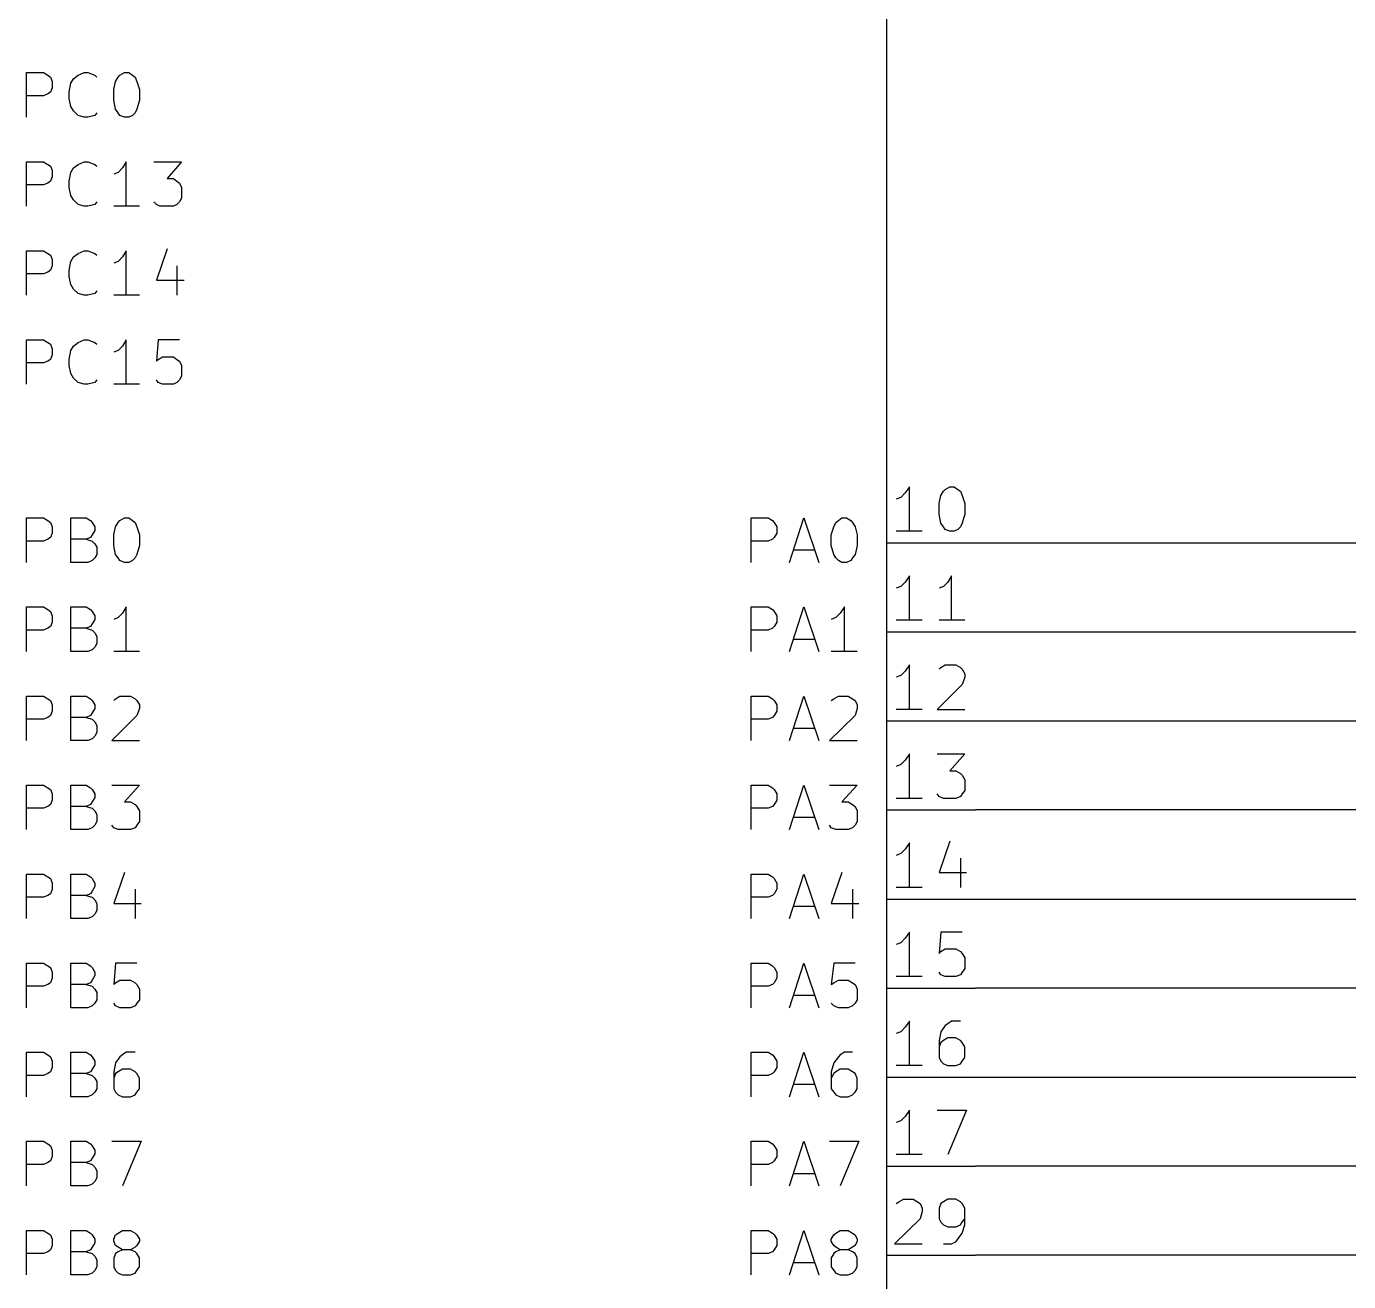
# Model space of a CAD drawing. Extents: x 0.5 to 16.1, y -11.2 to -0.6.
# Drawn here: x 9.834 to 11.319, y -4.729 to -3.32 of the extents above; entities that cross this region are included whole.
import ezdxf

# ---------------------------------------------------------------- set-up
doc = ezdxf.new("R2010")
doc.units = 0
doc.header["$MEASUREMENT"] = 0
for name, color, linetype in [('CYAN2', 4, 'CONTINUOUS'), ('GREEN2', 3, 'CONTINUOUS'), ('LYELLOW', 51, 'CONTINUOUS'), ('RED2', 1, 'CONTINUOUS')]:
    doc.layers.add(name, color=color, linetype=linetype)

msp = doc.modelspace()

# ---------------------------------------------------------------- linework, layer by layer
at = {"layer": 'CYAN2', "linetype": 'CONTINUOUS'}
for p, q in [((9.834, -3.422), (9.834, -3.372)), ((9.834, -3.372), (9.853, -3.372)), ((9.853, -3.372), (9.858, -3.375)), ((9.858, -3.375), (9.861, -3.377)), ((9.861, -3.377), (9.863, -3.382)), ((9.863, -3.382), (9.863, -3.389)), ((9.882, -3.394), (9.884, -3.384)), ((9.884, -3.384), (9.887, -3.379)), ((9.887, -3.379), (9.892, -3.375)), ((9.892, -3.375), (9.899, -3.372)), ((9.899, -3.372), (9.903, -3.372)), ((9.903, -3.372), (9.911, -3.375)), ((9.911, -3.375), (9.913, -3.377)), ((9.932, -3.391), (9.934, -3.382)), ((9.934, -3.382), (9.937, -3.377)), ((9.937, -3.377), (9.939, -3.375)), ((9.939, -3.375), (9.944, -3.372)), ((9.944, -3.372), (9.949, -3.372)), ((9.949, -3.372), (9.953, -3.375)), ((9.953, -3.375), (9.956, -3.377)), ((9.956, -3.377), (9.958, -3.382)), ((9.958, -3.382), (9.961, -3.391)), ((9.853, -3.398), (9.834, -3.398)), ((9.858, -3.396), (9.853, -3.398)), ((9.861, -3.394), (9.858, -3.396)), ((9.863, -3.389), (9.861, -3.394)), ((9.882, -3.401), (9.882, -3.394)), ((9.932, -3.403), (9.932, -3.391)), ((9.961, -3.391), (9.961, -3.403)), ((9.884, -3.41), (9.882, -3.401)), ((9.887, -3.415), (9.884, -3.41)), ((9.892, -3.42), (9.887, -3.415)), ((9.934, -3.413), (9.932, -3.403)), ((9.937, -3.417), (9.934, -3.413)), ((9.958, -3.413), (9.956, -3.417)), ((9.961, -3.403), (9.958, -3.413)), ((9.899, -3.422), (9.892, -3.42)), ((9.903, -3.422), (9.899, -3.422)), ((9.911, -3.42), (9.903, -3.422)), ((9.913, -3.417), (9.911, -3.42)), ((9.939, -3.42), (9.937, -3.417)), ((9.944, -3.422), (9.939, -3.42)), ((9.949, -3.422), (9.944, -3.422)), ((9.953, -3.42), (9.949, -3.422)), ((9.956, -3.417), (9.953, -3.42)), ((9.834, -3.522), (9.834, -3.472)), ((9.834, -3.472), (9.853, -3.472)), ((9.853, -3.472), (9.858, -3.475)), ((9.892, -3.475), (9.899, -3.472)), ((9.899, -3.472), (9.903, -3.472)), ((9.903, -3.472), (9.911, -3.475)), ((9.946, -3.472), (9.942, -3.479)), ((9.946, -3.522), (9.946, -3.472)), ((9.977, -3.472), (10.008, -3.472)), ((10.008, -3.472), (9.992, -3.491)), ((9.858, -3.475), (9.861, -3.477)), ((9.861, -3.477), (9.863, -3.482)), ((9.863, -3.489), (9.861, -3.494)), ((9.863, -3.482), (9.863, -3.489)), ((9.882, -3.494), (9.884, -3.484)), ((9.884, -3.484), (9.887, -3.479)), ((9.887, -3.479), (9.892, -3.475)), ((9.911, -3.475), (9.913, -3.477)), ((9.937, -3.484), (9.932, -3.486)), ((9.942, -3.479), (9.937, -3.484)), ((9.853, -3.498), (9.834, -3.498)), ((9.858, -3.496), (9.853, -3.498)), ((9.861, -3.494), (9.858, -3.496)), ((9.882, -3.501), (9.882, -3.494)), ((9.884, -3.51), (9.882, -3.501)), ((9.992, -3.491), (9.999, -3.491)), ((9.999, -3.491), (10.003, -3.494)), ((10.003, -3.494), (10.006, -3.496)), ((10.006, -3.496), (10.008, -3.501)), ((10.008, -3.501), (10.008, -3.513)), ((9.887, -3.515), (9.884, -3.51)), ((9.892, -3.52), (9.887, -3.515)), ((9.913, -3.517), (9.911, -3.52)), ((9.98, -3.52), (9.977, -3.517)), ((10.006, -3.517), (10.003, -3.52)), ((10.008, -3.513), (10.006, -3.517)), ((9.899, -3.522), (9.892, -3.52)), ((9.903, -3.522), (9.899, -3.522)), ((9.911, -3.52), (9.903, -3.522)), ((9.961, -3.522), (9.932, -3.522)), ((9.984, -3.522), (9.98, -3.52)), ((9.999, -3.522), (9.984, -3.522)), ((10.003, -3.52), (9.999, -3.522)), ((9.834, -3.622), (9.834, -3.572)), ((9.834, -3.572), (9.853, -3.572)), ((9.853, -3.572), (9.858, -3.575)), ((9.858, -3.575), (9.861, -3.577)), ((9.861, -3.577), (9.863, -3.582)), ((9.887, -3.579), (9.892, -3.575)), ((9.892, -3.575), (9.899, -3.572)), ((9.899, -3.572), (9.903, -3.572)), ((9.903, -3.572), (9.911, -3.575)), ((9.911, -3.575), (9.913, -3.577)), ((9.946, -3.572), (9.942, -3.579)), ((9.946, -3.622), (9.946, -3.572)), ((9.992, -3.57), (9.98, -3.605)), ((9.863, -3.589), (9.861, -3.594)), ((9.863, -3.582), (9.863, -3.589)), ((9.882, -3.594), (9.884, -3.584)), ((9.884, -3.584), (9.887, -3.579)), ((9.937, -3.584), (9.932, -3.586)), ((9.942, -3.579), (9.937, -3.584)), ((10.003, -3.589), (10.003, -3.622)), ((9.853, -3.598), (9.834, -3.598)), ((9.858, -3.596), (9.853, -3.598)), ((9.861, -3.594), (9.858, -3.596)), ((9.882, -3.601), (9.882, -3.594)), ((9.884, -3.61), (9.882, -3.601)), ((9.98, -3.605), (10.011, -3.605)), ((9.887, -3.615), (9.884, -3.61)), ((9.892, -3.62), (9.887, -3.615)), ((9.899, -3.622), (9.892, -3.62)), ((9.903, -3.622), (9.899, -3.622)), ((9.911, -3.62), (9.903, -3.622)), ((9.913, -3.617), (9.911, -3.62)), ((9.961, -3.622), (9.932, -3.622)), ((9.834, -3.722), (9.834, -3.672)), ((9.834, -3.672), (9.853, -3.672)), ((9.853, -3.672), (9.858, -3.675)), ((9.858, -3.675), (9.861, -3.677)), ((9.861, -3.677), (9.863, -3.682)), ((9.863, -3.682), (9.863, -3.689)), ((9.884, -3.684), (9.887, -3.679)), ((9.887, -3.679), (9.892, -3.675)), ((9.892, -3.675), (9.899, -3.672)), ((9.899, -3.672), (9.903, -3.672)), ((9.903, -3.672), (9.911, -3.675)), ((9.911, -3.675), (9.913, -3.677)), ((9.942, -3.679), (9.937, -3.684)), ((9.946, -3.672), (9.942, -3.679)), ((9.946, -3.722), (9.946, -3.672)), ((9.982, -3.672), (9.98, -3.696)), ((10.006, -3.672), (9.982, -3.672)), ((9.858, -3.696), (9.853, -3.698)), ((9.861, -3.694), (9.858, -3.696)), ((9.863, -3.689), (9.861, -3.694)), ((9.882, -3.694), (9.884, -3.684)), ((9.882, -3.701), (9.882, -3.694)), ((9.937, -3.684), (9.932, -3.686)), ((9.98, -3.696), (9.982, -3.694)), ((9.982, -3.694), (9.987, -3.691)), ((9.987, -3.691), (9.999, -3.691)), ((9.999, -3.691), (10.003, -3.694)), ((10.003, -3.694), (10.006, -3.696)), ((10.006, -3.696), (10.008, -3.701)), ((9.853, -3.698), (9.834, -3.698)), ((9.884, -3.71), (9.882, -3.701)), ((9.887, -3.715), (9.884, -3.71)), ((10.008, -3.701), (10.008, -3.713)), ((9.892, -3.72), (9.887, -3.715)), ((9.899, -3.722), (9.892, -3.72)), ((9.903, -3.722), (9.899, -3.722)), ((9.911, -3.72), (9.903, -3.722)), ((9.913, -3.717), (9.911, -3.72)), ((9.961, -3.722), (9.932, -3.722)), ((9.982, -3.72), (9.98, -3.717)), ((9.987, -3.722), (9.982, -3.72)), ((9.999, -3.722), (9.987, -3.722)), ((10.003, -3.72), (9.999, -3.722)), ((10.006, -3.717), (10.003, -3.72)), ((10.008, -3.713), (10.006, -3.717)), ((9.834, -3.922), (9.834, -3.872)), ((9.834, -3.872), (9.853, -3.872)), ((9.853, -3.872), (9.858, -3.875)), ((9.858, -3.875), (9.861, -3.877)), ((9.884, -3.922), (9.884, -3.872)), ((9.884, -3.872), (9.901, -3.872)), ((9.901, -3.872), (9.906, -3.875)), ((9.906, -3.875), (9.908, -3.877)), ((9.937, -3.877), (9.939, -3.875)), ((9.939, -3.875), (9.944, -3.872)), ((9.944, -3.872), (9.949, -3.872)), ((9.949, -3.872), (9.953, -3.875)), ((9.953, -3.875), (9.956, -3.877)), ((10.648, -3.922), (10.648, -3.872)), ((10.648, -3.872), (10.667, -3.872)), ((10.667, -3.872), (10.672, -3.875)), ((10.672, -3.875), (10.674, -3.877)), ((10.691, -3.922), (10.707, -3.872)), ((10.707, -3.872), (10.724, -3.922)), ((10.743, -3.877), (10.746, -3.875)), ((10.746, -3.875), (10.75, -3.872)), ((10.75, -3.872), (10.755, -3.872)), ((10.755, -3.872), (10.76, -3.875)), ((10.76, -3.875), (10.762, -3.877)), ((9.861, -3.877), (9.863, -3.882)), ((9.863, -3.889), (9.861, -3.894)), ((9.863, -3.882), (9.863, -3.889)), ((9.908, -3.877), (9.911, -3.882)), ((9.911, -3.886), (9.908, -3.891)), ((9.911, -3.882), (9.911, -3.886)), ((9.932, -3.891), (9.934, -3.882)), ((9.934, -3.882), (9.937, -3.877)), ((9.956, -3.877), (9.958, -3.882)), ((9.958, -3.882), (9.961, -3.891)), ((10.674, -3.877), (10.677, -3.882)), ((10.677, -3.889), (10.674, -3.894)), ((10.677, -3.882), (10.677, -3.889)), ((10.738, -3.891), (10.741, -3.882)), ((10.741, -3.882), (10.743, -3.877)), ((10.762, -3.877), (10.765, -3.882)), ((10.765, -3.882), (10.767, -3.891)), ((9.853, -3.898), (9.834, -3.898)), ((9.858, -3.896), (9.853, -3.898)), ((9.861, -3.894), (9.858, -3.896)), ((9.901, -3.896), (9.884, -3.896)), ((9.906, -3.894), (9.901, -3.896)), ((9.901, -3.896), (9.908, -3.898)), ((9.908, -3.891), (9.906, -3.894)), ((9.908, -3.898), (9.911, -3.901)), ((9.911, -3.901), (9.913, -3.905)), ((9.913, -3.905), (9.913, -3.913)), ((9.932, -3.903), (9.932, -3.891)), ((9.934, -3.913), (9.932, -3.903)), ((9.961, -3.903), (9.958, -3.913)), ((9.961, -3.891), (9.961, -3.903)), ((10.667, -3.898), (10.648, -3.898)), ((10.672, -3.896), (10.667, -3.898)), ((10.674, -3.894), (10.672, -3.896)), ((10.738, -3.903), (10.738, -3.891)), ((10.741, -3.913), (10.738, -3.903)), ((10.767, -3.903), (10.765, -3.913)), ((10.767, -3.891), (10.767, -3.903)), ((9.908, -3.92), (9.903, -3.922)), ((9.911, -3.917), (9.908, -3.92)), ((9.913, -3.913), (9.911, -3.917)), ((9.937, -3.917), (9.934, -3.913)), ((9.939, -3.92), (9.937, -3.917)), ((9.944, -3.922), (9.939, -3.92)), ((9.953, -3.92), (9.949, -3.922)), ((9.956, -3.917), (9.953, -3.92)), ((9.958, -3.913), (9.956, -3.917)), ((10.696, -3.908), (10.719, -3.908)), ((10.743, -3.917), (10.741, -3.913)), ((10.746, -3.92), (10.743, -3.917)), ((10.75, -3.922), (10.746, -3.92)), ((10.76, -3.92), (10.755, -3.922)), ((10.762, -3.917), (10.76, -3.92)), ((10.765, -3.913), (10.762, -3.917)), ((9.903, -3.922), (9.884, -3.922)), ((9.949, -3.922), (9.944, -3.922)), ((10.755, -3.922), (10.75, -3.922)), ((9.834, -4.022), (9.834, -3.972)), ((9.834, -3.972), (9.853, -3.972)), ((9.853, -3.972), (9.858, -3.975)), ((9.858, -3.975), (9.861, -3.977)), ((9.861, -3.977), (9.863, -3.982)), ((9.884, -4.022), (9.884, -3.972)), ((9.884, -3.972), (9.901, -3.972)), ((9.901, -3.972), (9.906, -3.975)), ((9.906, -3.975), (9.908, -3.977)), ((9.908, -3.977), (9.911, -3.982)), ((9.942, -3.979), (9.937, -3.984)), ((9.946, -3.972), (9.942, -3.979)), ((9.946, -4.022), (9.946, -3.972)), ((10.648, -4.022), (10.648, -3.972)), ((10.648, -3.972), (10.667, -3.972)), ((10.667, -3.972), (10.672, -3.975)), ((10.672, -3.975), (10.674, -3.977)), ((10.674, -3.977), (10.677, -3.982)), ((10.691, -4.022), (10.707, -3.972)), ((10.707, -3.972), (10.724, -4.022)), ((10.748, -3.979), (10.743, -3.984)), ((10.753, -3.972), (10.748, -3.979)), ((10.753, -4.022), (10.753, -3.972)), ((9.861, -3.994), (9.858, -3.996)), ((9.863, -3.989), (9.861, -3.994)), ((9.863, -3.982), (9.863, -3.989)), ((9.906, -3.994), (9.901, -3.996)), ((9.908, -3.991), (9.906, -3.994)), ((9.911, -3.986), (9.908, -3.991)), ((9.911, -3.982), (9.911, -3.986)), ((9.937, -3.984), (9.932, -3.986)), ((10.674, -3.994), (10.672, -3.996)), ((10.677, -3.989), (10.674, -3.994)), ((10.677, -3.982), (10.677, -3.989)), ((10.743, -3.984), (10.738, -3.986)), ((9.853, -3.998), (9.834, -3.998)), ((9.858, -3.996), (9.853, -3.998)), ((9.901, -3.996), (9.884, -3.996)), ((9.901, -3.996), (9.908, -3.998)), ((9.908, -3.998), (9.911, -4.001)), ((9.911, -4.001), (9.913, -4.005)), ((9.913, -4.005), (9.913, -4.013)), ((10.667, -3.998), (10.648, -3.998)), ((10.672, -3.996), (10.667, -3.998)), ((10.696, -4.008), (10.719, -4.008)), ((9.903, -4.022), (9.884, -4.022)), ((9.908, -4.02), (9.903, -4.022)), ((9.911, -4.017), (9.908, -4.02)), ((9.913, -4.013), (9.911, -4.017)), ((9.961, -4.022), (9.932, -4.022)), ((10.767, -4.022), (10.738, -4.022)), ((9.834, -4.122), (9.834, -4.072)), ((9.834, -4.072), (9.853, -4.072)), ((9.853, -4.072), (9.858, -4.075)), ((9.858, -4.075), (9.861, -4.077)), ((9.861, -4.077), (9.863, -4.082)), ((9.863, -4.082), (9.863, -4.089)), ((9.884, -4.122), (9.884, -4.072)), ((9.884, -4.072), (9.901, -4.072)), ((9.901, -4.072), (9.906, -4.075)), ((9.906, -4.075), (9.908, -4.077)), ((9.908, -4.077), (9.911, -4.082)), ((9.911, -4.082), (9.911, -4.086)), ((9.932, -4.077), (9.934, -4.075)), ((9.934, -4.075), (9.939, -4.072)), ((9.939, -4.072), (9.951, -4.072)), ((9.951, -4.072), (9.956, -4.075)), ((9.956, -4.075), (9.958, -4.077)), ((9.958, -4.077), (9.961, -4.082)), ((9.961, -4.082), (9.961, -4.086)), ((10.648, -4.122), (10.648, -4.072)), ((10.648, -4.072), (10.667, -4.072)), ((10.667, -4.072), (10.672, -4.075)), ((10.672, -4.075), (10.674, -4.077)), ((10.674, -4.077), (10.677, -4.082)), ((10.677, -4.082), (10.677, -4.089)), ((10.691, -4.122), (10.707, -4.072)), ((10.707, -4.072), (10.724, -4.122)), ((10.738, -4.077), (10.741, -4.075)), ((10.741, -4.075), (10.746, -4.072)), ((10.746, -4.072), (10.757, -4.072)), ((10.757, -4.072), (10.762, -4.075)), ((10.762, -4.075), (10.765, -4.077)), ((10.765, -4.077), (10.767, -4.082)), ((10.767, -4.082), (10.767, -4.086)), ((9.853, -4.098), (9.834, -4.098)), ((9.858, -4.096), (9.853, -4.098)), ((9.861, -4.094), (9.858, -4.096)), ((9.863, -4.089), (9.861, -4.094)), ((9.901, -4.096), (9.884, -4.096)), ((9.906, -4.094), (9.901, -4.096)), ((9.901, -4.096), (9.908, -4.098)), ((9.908, -4.091), (9.906, -4.094)), ((9.911, -4.086), (9.908, -4.091)), ((9.908, -4.098), (9.911, -4.101)), ((9.958, -4.094), (9.93, -4.122)), ((9.961, -4.086), (9.958, -4.094)), ((10.667, -4.098), (10.648, -4.098)), ((10.672, -4.096), (10.667, -4.098)), ((10.674, -4.094), (10.672, -4.096)), ((10.677, -4.089), (10.674, -4.094)), ((10.765, -4.094), (10.736, -4.122)), ((10.767, -4.086), (10.765, -4.094)), ((9.911, -4.101), (9.913, -4.105)), ((9.913, -4.113), (9.911, -4.117)), ((9.913, -4.105), (9.913, -4.113)), ((10.696, -4.108), (10.719, -4.108)), ((9.903, -4.122), (9.884, -4.122)), ((9.908, -4.12), (9.903, -4.122)), ((9.911, -4.117), (9.908, -4.12)), ((9.93, -4.122), (9.961, -4.122)), ((10.736, -4.122), (10.767, -4.122)), ((9.834, -4.222), (9.834, -4.172)), ((9.834, -4.172), (9.853, -4.172)), ((9.853, -4.172), (9.858, -4.175)), ((9.884, -4.222), (9.884, -4.172)), ((9.884, -4.172), (9.901, -4.172)), ((9.901, -4.172), (9.906, -4.175)), ((9.93, -4.172), (9.961, -4.172)), ((9.961, -4.172), (9.944, -4.191)), ((10.648, -4.222), (10.648, -4.172)), ((10.648, -4.172), (10.667, -4.172)), ((10.667, -4.172), (10.672, -4.175)), ((10.691, -4.222), (10.707, -4.172)), ((10.707, -4.172), (10.724, -4.222)), ((10.736, -4.172), (10.767, -4.172)), ((10.767, -4.172), (10.75, -4.191)), ((9.858, -4.175), (9.861, -4.177)), ((9.861, -4.177), (9.863, -4.182)), ((9.863, -4.182), (9.863, -4.189)), ((9.906, -4.175), (9.908, -4.177)), ((9.908, -4.177), (9.911, -4.182)), ((9.911, -4.186), (9.908, -4.191)), ((9.911, -4.182), (9.911, -4.186)), ((10.672, -4.175), (10.674, -4.177)), ((10.674, -4.177), (10.677, -4.182)), ((10.677, -4.182), (10.677, -4.189)), ((9.853, -4.198), (9.834, -4.198)), ((9.858, -4.196), (9.853, -4.198)), ((9.861, -4.194), (9.858, -4.196)), ((9.863, -4.189), (9.861, -4.194)), ((9.901, -4.196), (9.884, -4.196)), ((9.906, -4.194), (9.901, -4.196)), ((9.901, -4.196), (9.908, -4.198)), ((9.908, -4.191), (9.906, -4.194)), ((9.908, -4.198), (9.911, -4.201)), ((9.911, -4.201), (9.913, -4.205)), ((9.944, -4.191), (9.951, -4.191)), ((9.951, -4.191), (9.956, -4.194)), ((9.956, -4.194), (9.958, -4.196)), ((9.958, -4.196), (9.961, -4.201)), ((9.961, -4.201), (9.961, -4.213)), ((10.667, -4.198), (10.648, -4.198)), ((10.672, -4.196), (10.667, -4.198)), ((10.674, -4.194), (10.672, -4.196)), ((10.677, -4.189), (10.674, -4.194)), ((10.75, -4.191), (10.757, -4.191)), ((10.757, -4.191), (10.762, -4.194)), ((10.762, -4.194), (10.765, -4.196)), ((10.765, -4.196), (10.767, -4.201)), ((10.767, -4.201), (10.767, -4.213)), ((9.911, -4.217), (9.908, -4.22)), ((9.913, -4.213), (9.911, -4.217)), ((9.913, -4.205), (9.913, -4.213)), ((9.932, -4.22), (9.93, -4.217)), ((9.958, -4.217), (9.956, -4.22)), ((9.961, -4.213), (9.958, -4.217)), ((10.696, -4.208), (10.719, -4.208)), ((10.738, -4.22), (10.736, -4.217)), ((10.765, -4.217), (10.762, -4.22)), ((10.767, -4.213), (10.765, -4.217)), ((9.903, -4.222), (9.884, -4.222)), ((9.908, -4.22), (9.903, -4.222)), ((9.937, -4.222), (9.932, -4.22)), ((9.951, -4.222), (9.937, -4.222)), ((9.956, -4.22), (9.951, -4.222)), ((10.743, -4.222), (10.738, -4.22)), ((10.757, -4.222), (10.743, -4.222)), ((10.762, -4.22), (10.757, -4.222)), ((9.834, -4.322), (9.834, -4.272)), ((9.834, -4.272), (9.853, -4.272)), ((9.853, -4.272), (9.858, -4.275)), ((9.858, -4.275), (9.861, -4.277)), ((9.884, -4.322), (9.884, -4.272)), ((9.884, -4.272), (9.901, -4.272)), ((9.901, -4.272), (9.906, -4.275)), ((9.906, -4.275), (9.908, -4.277)), ((9.944, -4.27), (9.932, -4.305)), ((10.648, -4.322), (10.648, -4.272)), ((10.648, -4.272), (10.667, -4.272)), ((10.667, -4.272), (10.672, -4.275)), ((10.672, -4.275), (10.674, -4.277)), ((10.691, -4.322), (10.707, -4.272)), ((10.707, -4.272), (10.724, -4.322)), ((10.75, -4.27), (10.738, -4.305)), ((9.861, -4.277), (9.863, -4.282)), ((9.863, -4.289), (9.861, -4.294)), ((9.863, -4.282), (9.863, -4.289)), ((9.908, -4.291), (9.906, -4.294)), ((9.908, -4.277), (9.911, -4.282)), ((9.911, -4.286), (9.908, -4.291)), ((9.911, -4.282), (9.911, -4.286)), ((9.956, -4.289), (9.956, -4.322)), ((10.674, -4.277), (10.677, -4.282)), ((10.677, -4.289), (10.674, -4.294)), ((10.677, -4.282), (10.677, -4.289)), ((10.762, -4.289), (10.762, -4.322)), ((9.853, -4.298), (9.834, -4.298)), ((9.858, -4.296), (9.853, -4.298)), ((9.861, -4.294), (9.858, -4.296)), ((9.901, -4.296), (9.884, -4.296)), ((9.906, -4.294), (9.901, -4.296)), ((9.901, -4.296), (9.908, -4.298)), ((9.908, -4.298), (9.911, -4.301)), ((9.911, -4.301), (9.913, -4.305)), ((9.913, -4.305), (9.913, -4.313)), ((9.932, -4.305), (9.963, -4.305)), ((10.667, -4.298), (10.648, -4.298)), ((10.672, -4.296), (10.667, -4.298)), ((10.674, -4.294), (10.672, -4.296)), ((10.738, -4.305), (10.769, -4.305)), ((9.908, -4.32), (9.903, -4.322)), ((9.911, -4.317), (9.908, -4.32)), ((9.913, -4.313), (9.911, -4.317)), ((10.696, -4.308), (10.719, -4.308)), ((9.903, -4.322), (9.884, -4.322)), ((9.834, -4.422), (9.834, -4.372)), ((9.834, -4.372), (9.853, -4.372)), ((9.853, -4.372), (9.858, -4.375)), ((9.858, -4.375), (9.861, -4.377)), ((9.861, -4.377), (9.863, -4.382)), ((9.884, -4.422), (9.884, -4.372)), ((9.884, -4.372), (9.901, -4.372)), ((9.901, -4.372), (9.906, -4.375)), ((9.906, -4.375), (9.908, -4.377)), ((9.908, -4.377), (9.911, -4.382)), ((9.934, -4.372), (9.932, -4.396)), ((9.958, -4.372), (9.934, -4.372)), ((10.648, -4.422), (10.648, -4.372)), ((10.648, -4.372), (10.667, -4.372)), ((10.667, -4.372), (10.672, -4.375)), ((10.672, -4.375), (10.674, -4.377)), ((10.674, -4.377), (10.677, -4.382)), ((10.691, -4.422), (10.707, -4.372)), ((10.707, -4.372), (10.724, -4.422)), ((10.741, -4.372), (10.738, -4.396)), ((10.765, -4.372), (10.741, -4.372)), ((9.861, -4.394), (9.858, -4.396)), ((9.863, -4.389), (9.861, -4.394)), ((9.863, -4.382), (9.863, -4.389)), ((9.906, -4.394), (9.901, -4.396)), ((9.908, -4.391), (9.906, -4.394)), ((9.911, -4.386), (9.908, -4.391)), ((9.911, -4.382), (9.911, -4.386)), ((9.932, -4.396), (9.934, -4.394)), ((9.934, -4.394), (9.939, -4.391)), ((9.939, -4.391), (9.951, -4.391)), ((9.951, -4.391), (9.956, -4.394)), ((9.956, -4.394), (9.958, -4.396)), ((10.674, -4.394), (10.672, -4.396)), ((10.677, -4.389), (10.674, -4.394)), ((10.677, -4.382), (10.677, -4.389)), ((10.738, -4.396), (10.741, -4.394)), ((10.741, -4.394), (10.746, -4.391)), ((10.746, -4.391), (10.757, -4.391)), ((10.757, -4.391), (10.762, -4.394)), ((10.762, -4.394), (10.765, -4.396)), ((9.853, -4.398), (9.834, -4.398)), ((9.858, -4.396), (9.853, -4.398)), ((9.901, -4.396), (9.884, -4.396)), ((9.901, -4.396), (9.908, -4.398)), ((9.908, -4.398), (9.911, -4.401)), ((9.911, -4.401), (9.913, -4.405)), ((9.913, -4.405), (9.913, -4.413)), ((9.958, -4.396), (9.961, -4.401)), ((9.961, -4.401), (9.961, -4.413)), ((10.667, -4.398), (10.648, -4.398)), ((10.672, -4.396), (10.667, -4.398)), ((10.696, -4.408), (10.719, -4.408)), ((10.765, -4.396), (10.767, -4.401)), ((10.767, -4.401), (10.767, -4.413)), ((9.903, -4.422), (9.884, -4.422)), ((9.908, -4.42), (9.903, -4.422)), ((9.911, -4.417), (9.908, -4.42)), ((9.913, -4.413), (9.911, -4.417)), ((9.934, -4.42), (9.932, -4.417)), ((9.939, -4.422), (9.934, -4.42)), ((9.951, -4.422), (9.939, -4.422)), ((9.956, -4.42), (9.951, -4.422)), ((9.958, -4.417), (9.956, -4.42)), ((9.961, -4.413), (9.958, -4.417)), ((10.741, -4.42), (10.738, -4.417)), ((10.746, -4.422), (10.741, -4.42)), ((10.757, -4.422), (10.746, -4.422)), ((10.762, -4.42), (10.757, -4.422)), ((10.765, -4.417), (10.762, -4.42)), ((10.767, -4.413), (10.765, -4.417)), ((9.834, -4.522), (9.834, -4.472)), ((9.834, -4.472), (9.853, -4.472)), ((9.853, -4.472), (9.858, -4.475)), ((9.858, -4.475), (9.861, -4.477)), ((9.861, -4.477), (9.863, -4.482)), ((9.863, -4.482), (9.863, -4.489)), ((9.884, -4.522), (9.884, -4.472)), ((9.884, -4.472), (9.901, -4.472)), ((9.901, -4.472), (9.906, -4.475)), ((9.906, -4.475), (9.908, -4.477)), ((9.908, -4.477), (9.911, -4.482)), ((9.911, -4.482), (9.911, -4.486)), ((9.934, -4.484), (9.932, -4.494)), ((9.939, -4.477), (9.934, -4.484)), ((9.942, -4.475), (9.939, -4.477)), ((9.946, -4.472), (9.942, -4.475)), ((9.956, -4.472), (9.946, -4.472)), ((10.648, -4.522), (10.648, -4.472)), ((10.648, -4.472), (10.667, -4.472)), ((10.667, -4.472), (10.672, -4.475)), ((10.672, -4.475), (10.674, -4.477)), ((10.674, -4.477), (10.677, -4.482)), ((10.677, -4.482), (10.677, -4.489)), ((10.691, -4.522), (10.707, -4.472)), ((10.707, -4.472), (10.724, -4.522)), ((10.741, -4.484), (10.738, -4.494)), ((10.746, -4.477), (10.741, -4.484)), ((10.748, -4.475), (10.746, -4.477)), ((10.753, -4.472), (10.748, -4.475)), ((10.762, -4.472), (10.753, -4.472)), ((9.853, -4.498), (9.834, -4.498)), ((9.858, -4.496), (9.853, -4.498)), ((9.861, -4.494), (9.858, -4.496)), ((9.863, -4.489), (9.861, -4.494)), ((9.901, -4.496), (9.884, -4.496)), ((9.906, -4.494), (9.901, -4.496)), ((9.901, -4.496), (9.908, -4.498)), ((9.908, -4.491), (9.906, -4.494)), ((9.911, -4.486), (9.908, -4.491)), ((9.908, -4.498), (9.911, -4.501)), ((9.932, -4.494), (9.932, -4.513)), ((9.934, -4.496), (9.932, -4.501)), ((9.937, -4.494), (9.934, -4.496)), ((9.942, -4.491), (9.937, -4.494)), ((9.951, -4.491), (9.942, -4.491)), ((9.956, -4.494), (9.951, -4.491)), ((9.958, -4.496), (9.956, -4.494)), ((9.961, -4.501), (9.958, -4.496)), ((10.667, -4.498), (10.648, -4.498)), ((10.672, -4.496), (10.667, -4.498)), ((10.674, -4.494), (10.672, -4.496)), ((10.677, -4.489), (10.674, -4.494)), ((10.738, -4.494), (10.738, -4.513)), ((10.741, -4.496), (10.738, -4.501)), ((10.743, -4.494), (10.741, -4.496)), ((10.748, -4.491), (10.743, -4.494)), ((10.757, -4.491), (10.748, -4.491)), ((10.762, -4.494), (10.757, -4.491)), ((10.765, -4.496), (10.762, -4.494)), ((10.767, -4.501), (10.765, -4.496)), ((9.911, -4.501), (9.913, -4.505)), ((9.913, -4.513), (9.911, -4.517)), ((9.913, -4.505), (9.913, -4.513)), ((9.932, -4.513), (9.934, -4.517)), ((9.958, -4.517), (9.961, -4.513)), ((9.961, -4.513), (9.961, -4.501)), ((10.696, -4.508), (10.719, -4.508)), ((10.738, -4.513), (10.741, -4.517)), ((10.765, -4.517), (10.767, -4.513)), ((10.767, -4.513), (10.767, -4.501)), ((9.903, -4.522), (9.884, -4.522)), ((9.908, -4.52), (9.903, -4.522)), ((9.911, -4.517), (9.908, -4.52)), ((9.934, -4.517), (9.937, -4.52)), ((9.937, -4.52), (9.942, -4.522)), ((9.942, -4.522), (9.951, -4.522)), ((9.951, -4.522), (9.956, -4.52)), ((9.956, -4.52), (9.958, -4.517)), ((10.741, -4.517), (10.743, -4.52)), ((10.743, -4.52), (10.748, -4.522)), ((10.748, -4.522), (10.757, -4.522)), ((10.757, -4.522), (10.762, -4.52)), ((10.762, -4.52), (10.765, -4.517)), ((9.834, -4.622), (9.834, -4.572)), ((9.834, -4.572), (9.853, -4.572)), ((9.853, -4.572), (9.858, -4.575)), ((9.884, -4.622), (9.884, -4.572)), ((9.884, -4.572), (9.901, -4.572)), ((9.901, -4.572), (9.906, -4.575)), ((9.93, -4.572), (9.963, -4.572)), ((9.963, -4.572), (9.942, -4.622)), ((10.648, -4.622), (10.648, -4.572)), ((10.648, -4.572), (10.667, -4.572)), ((10.667, -4.572), (10.672, -4.575)), ((10.691, -4.622), (10.707, -4.572)), ((10.707, -4.572), (10.724, -4.622)), ((10.736, -4.572), (10.769, -4.572)), ((10.769, -4.572), (10.748, -4.622)), ((9.858, -4.575), (9.861, -4.577)), ((9.861, -4.577), (9.863, -4.582)), ((9.863, -4.582), (9.863, -4.589)), ((9.906, -4.575), (9.908, -4.577)), ((9.908, -4.577), (9.911, -4.582)), ((9.911, -4.586), (9.908, -4.591)), ((9.911, -4.582), (9.911, -4.586)), ((10.672, -4.575), (10.674, -4.577)), ((10.674, -4.577), (10.677, -4.582)), ((10.677, -4.582), (10.677, -4.589)), ((9.853, -4.598), (9.834, -4.598)), ((9.858, -4.596), (9.853, -4.598)), ((9.861, -4.594), (9.858, -4.596)), ((9.863, -4.589), (9.861, -4.594)), ((9.901, -4.596), (9.884, -4.596)), ((9.906, -4.594), (9.901, -4.596)), ((9.901, -4.596), (9.908, -4.598)), ((9.908, -4.591), (9.906, -4.594)), ((9.908, -4.598), (9.911, -4.601)), ((9.911, -4.601), (9.913, -4.605)), ((10.667, -4.598), (10.648, -4.598)), ((10.672, -4.596), (10.667, -4.598)), ((10.674, -4.594), (10.672, -4.596)), ((10.677, -4.589), (10.674, -4.594)), ((9.911, -4.617), (9.908, -4.62)), ((9.913, -4.613), (9.911, -4.617)), ((9.913, -4.605), (9.913, -4.613)), ((10.696, -4.608), (10.719, -4.608)), ((9.903, -4.622), (9.884, -4.622)), ((9.908, -4.62), (9.903, -4.622)), ((9.834, -4.722), (9.834, -4.672)), ((9.834, -4.672), (9.853, -4.672)), ((9.853, -4.672), (9.858, -4.675)), ((9.858, -4.675), (9.861, -4.677)), ((9.861, -4.677), (9.863, -4.682)), ((9.884, -4.722), (9.884, -4.672)), ((9.884, -4.672), (9.901, -4.672)), ((9.901, -4.672), (9.906, -4.675)), ((9.906, -4.675), (9.908, -4.677)), ((9.908, -4.677), (9.911, -4.682)), ((9.932, -4.682), (9.934, -4.677)), ((9.934, -4.677), (9.937, -4.675)), ((9.937, -4.675), (9.942, -4.672)), ((9.942, -4.672), (9.951, -4.672)), ((9.951, -4.672), (9.956, -4.675)), ((9.956, -4.675), (9.958, -4.677)), ((9.958, -4.677), (9.961, -4.682)), ((10.648, -4.722), (10.648, -4.672)), ((10.648, -4.672), (10.667, -4.672)), ((10.667, -4.672), (10.672, -4.675)), ((10.672, -4.675), (10.674, -4.677)), ((10.674, -4.677), (10.677, -4.682)), ((10.691, -4.722), (10.707, -4.672)), ((10.707, -4.672), (10.724, -4.722)), ((10.738, -4.682), (10.741, -4.677)), ((10.741, -4.677), (10.743, -4.675)), ((10.743, -4.675), (10.748, -4.672)), ((10.748, -4.672), (10.757, -4.672)), ((10.757, -4.672), (10.762, -4.675)), ((10.762, -4.675), (10.765, -4.677)), ((10.765, -4.677), (10.767, -4.682)), ((9.863, -4.689), (9.861, -4.694)), ((9.863, -4.682), (9.863, -4.689)), ((9.908, -4.691), (9.906, -4.694)), ((9.911, -4.686), (9.908, -4.691)), ((9.911, -4.682), (9.911, -4.686)), ((9.932, -4.684), (9.932, -4.682)), ((9.934, -4.689), (9.932, -4.684)), ((9.937, -4.691), (9.934, -4.689)), ((9.942, -4.694), (9.937, -4.691)), ((9.956, -4.691), (9.951, -4.694)), ((9.958, -4.689), (9.956, -4.691)), ((9.961, -4.684), (9.958, -4.689)), ((9.961, -4.682), (9.961, -4.684)), ((10.677, -4.689), (10.674, -4.694)), ((10.677, -4.682), (10.677, -4.689)), ((10.738, -4.684), (10.738, -4.682)), ((10.741, -4.689), (10.738, -4.684)), ((10.743, -4.691), (10.741, -4.689)), ((10.748, -4.694), (10.743, -4.691)), ((10.762, -4.691), (10.757, -4.694)), ((10.765, -4.689), (10.762, -4.691)), ((10.767, -4.684), (10.765, -4.689)), ((10.767, -4.682), (10.767, -4.684)), ((9.853, -4.698), (9.834, -4.698)), ((9.858, -4.696), (9.853, -4.698)), ((9.861, -4.694), (9.858, -4.696)), ((9.901, -4.696), (9.884, -4.696)), ((9.906, -4.694), (9.901, -4.696)), ((9.901, -4.696), (9.908, -4.698)), ((9.908, -4.698), (9.911, -4.701)), ((9.911, -4.701), (9.913, -4.705)), ((9.913, -4.705), (9.913, -4.713)), ((9.934, -4.698), (9.932, -4.703)), ((9.932, -4.703), (9.932, -4.713)), ((9.937, -4.696), (9.934, -4.698)), ((9.942, -4.694), (9.937, -4.696)), ((9.951, -4.694), (9.942, -4.694)), ((9.956, -4.696), (9.951, -4.694)), ((9.958, -4.698), (9.956, -4.696)), ((9.961, -4.703), (9.958, -4.698)), ((9.961, -4.713), (9.961, -4.703)), ((10.667, -4.698), (10.648, -4.698)), ((10.672, -4.696), (10.667, -4.698)), ((10.674, -4.694), (10.672, -4.696)), ((10.741, -4.698), (10.738, -4.703)), ((10.738, -4.703), (10.738, -4.713)), ((10.743, -4.696), (10.741, -4.698)), ((10.748, -4.694), (10.743, -4.696)), ((10.757, -4.694), (10.748, -4.694)), ((10.762, -4.696), (10.757, -4.694)), ((10.765, -4.698), (10.762, -4.696)), ((10.767, -4.703), (10.765, -4.698)), ((10.767, -4.713), (10.767, -4.703)), ((9.903, -4.722), (9.884, -4.722)), ((9.908, -4.72), (9.903, -4.722)), ((9.911, -4.717), (9.908, -4.72)), ((9.913, -4.713), (9.911, -4.717)), ((9.932, -4.713), (9.934, -4.717)), ((9.934, -4.717), (9.937, -4.72)), ((9.937, -4.72), (9.942, -4.722)), ((9.942, -4.722), (9.951, -4.722)), ((9.951, -4.722), (9.956, -4.72)), ((9.956, -4.72), (9.958, -4.717)), ((9.958, -4.717), (9.961, -4.713)), ((10.696, -4.708), (10.719, -4.708)), ((10.738, -4.713), (10.741, -4.717)), ((10.741, -4.717), (10.743, -4.72)), ((10.743, -4.72), (10.748, -4.722)), ((10.748, -4.722), (10.757, -4.722)), ((10.757, -4.722), (10.762, -4.72)), ((10.762, -4.72), (10.765, -4.717)), ((10.765, -4.717), (10.767, -4.713))]:
    msp.add_line(p, q, dxfattribs=at)
at = {"layer": 'GREEN2', "linetype": 'CONTINUOUS'}
for p, q in [((10.9, -3.9), (12, -3.9)), ((10.9, -4), (12, -4)), ((10.9, -4.1), (12, -4.1)), ((12, -4.2), (10.9, -4.2)), ((10.9, -4.3), (12, -4.3)), ((12, -4.4), (10.9, -4.4)), ((10.9, -4.5), (12, -4.5)), ((12, -4.6), (10.9, -4.6)), ((11.7, -4.7), (10.9, -4.7))]:
    msp.add_line(p, q, dxfattribs=at)
at = {"layer": 'LYELLOW', "linetype": 'CONTINUOUS'}
msp.add_line((10.8, -2.6), (10.8, -5.5), dxfattribs=at)
at = {"layer": 'RED2', "linetype": 'CONTINUOUS'}
for p, q in [((10.8, -2.6), (10.8, -5.5)), ((10.8, -2.6), (10.8, -5.5)), ((10.821, -3.844), (10.816, -3.849)), ((10.826, -3.837), (10.821, -3.844)), ((10.826, -3.887), (10.826, -3.837)), ((10.861, -3.847), (10.864, -3.842)), ((10.864, -3.842), (10.866, -3.84)), ((10.866, -3.84), (10.871, -3.837)), ((10.871, -3.837), (10.876, -3.837)), ((10.876, -3.837), (10.88, -3.84)), ((10.88, -3.84), (10.883, -3.842)), ((10.883, -3.842), (10.885, -3.847)), ((10.816, -3.849), (10.811, -3.851)), ((10.859, -3.856), (10.861, -3.847)), ((10.859, -3.868), (10.859, -3.856)), ((10.885, -3.847), (10.888, -3.856)), ((10.888, -3.856), (10.888, -3.868)), ((10.861, -3.878), (10.859, -3.868)), ((10.888, -3.868), (10.885, -3.878)), ((10.84, -3.887), (10.811, -3.887)), ((10.864, -3.882), (10.861, -3.878)), ((10.866, -3.885), (10.864, -3.882)), ((10.871, -3.887), (10.866, -3.885)), ((10.876, -3.887), (10.871, -3.887)), ((10.88, -3.885), (10.876, -3.887)), ((10.883, -3.882), (10.88, -3.885)), ((10.885, -3.878), (10.883, -3.882)), ((10.8, -3.9), (10.9, -3.9)), ((10.816, -3.949), (10.811, -3.951)), ((10.821, -3.944), (10.816, -3.949)), ((10.826, -3.937), (10.821, -3.944)), ((10.826, -3.987), (10.826, -3.937)), ((10.864, -3.949), (10.859, -3.951)), ((10.869, -3.944), (10.864, -3.949)), ((10.873, -3.937), (10.869, -3.944)), ((10.873, -3.987), (10.873, -3.937)), ((10.84, -3.987), (10.811, -3.987)), ((10.888, -3.987), (10.859, -3.987)), ((10.8, -4), (10.9, -4)), ((10.826, -4.037), (10.821, -4.044)), ((10.826, -4.087), (10.826, -4.037)), ((10.861, -4.04), (10.866, -4.037)), ((10.866, -4.037), (10.878, -4.037)), ((10.878, -4.037), (10.883, -4.04)), ((10.816, -4.049), (10.811, -4.051)), ((10.821, -4.044), (10.816, -4.049)), ((10.859, -4.042), (10.861, -4.04)), ((10.883, -4.04), (10.885, -4.042)), ((10.885, -4.042), (10.888, -4.047)), ((10.888, -4.051), (10.885, -4.059)), ((10.888, -4.047), (10.888, -4.051)), ((10.885, -4.059), (10.857, -4.087)), ((10.84, -4.087), (10.811, -4.087)), ((10.857, -4.087), (10.888, -4.087)), ((10.8, -4.1), (10.9, -4.1)), ((10.826, -4.137), (10.821, -4.144)), ((10.826, -4.187), (10.826, -4.137)), ((10.857, -4.137), (10.888, -4.137)), ((10.888, -4.137), (10.871, -4.156)), ((10.816, -4.149), (10.811, -4.151)), ((10.821, -4.144), (10.816, -4.149)), ((10.871, -4.156), (10.878, -4.156)), ((10.878, -4.156), (10.883, -4.159)), ((10.883, -4.159), (10.885, -4.161)), ((10.885, -4.161), (10.888, -4.166)), ((10.888, -4.166), (10.888, -4.178)), ((10.84, -4.187), (10.811, -4.187)), ((10.859, -4.185), (10.857, -4.182)), ((10.864, -4.187), (10.859, -4.185)), ((10.878, -4.187), (10.864, -4.187)), ((10.883, -4.185), (10.878, -4.187)), ((10.885, -4.182), (10.883, -4.185)), ((10.888, -4.178), (10.885, -4.182)), ((10.8, -4.2), (10.9, -4.2)), ((10.821, -4.244), (10.816, -4.249)), ((10.826, -4.237), (10.821, -4.244)), ((10.826, -4.287), (10.826, -4.237)), ((10.871, -4.235), (10.859, -4.27)), ((10.816, -4.249), (10.811, -4.251)), ((10.883, -4.254), (10.883, -4.287)), ((10.859, -4.27), (10.89, -4.27)), ((10.84, -4.287), (10.811, -4.287)), ((10.8, -4.3), (10.9, -4.3)), ((10.816, -4.349), (10.811, -4.351)), ((10.821, -4.344), (10.816, -4.349)), ((10.826, -4.337), (10.821, -4.344)), ((10.826, -4.387), (10.826, -4.337)), ((10.861, -4.337), (10.859, -4.361)), ((10.885, -4.337), (10.861, -4.337)), ((10.859, -4.361), (10.861, -4.359)), ((10.861, -4.359), (10.866, -4.356)), ((10.866, -4.356), (10.878, -4.356)), ((10.878, -4.356), (10.883, -4.359)), ((10.883, -4.359), (10.885, -4.361)), ((10.885, -4.361), (10.888, -4.366)), ((10.888, -4.378), (10.885, -4.382)), ((10.888, -4.366), (10.888, -4.378)), ((10.84, -4.387), (10.811, -4.387)), ((10.861, -4.385), (10.859, -4.382)), ((10.866, -4.387), (10.861, -4.385)), ((10.878, -4.387), (10.866, -4.387)), ((10.883, -4.385), (10.878, -4.387)), ((10.885, -4.382), (10.883, -4.385)), ((10.8, -4.4), (10.9, -4.4)), ((10.826, -4.437), (10.821, -4.444)), ((10.826, -4.487), (10.826, -4.437)), ((10.869, -4.44), (10.866, -4.442)), ((10.873, -4.437), (10.869, -4.44)), ((10.883, -4.437), (10.873, -4.437)), ((10.816, -4.449), (10.811, -4.451)), ((10.821, -4.444), (10.816, -4.449)), ((10.861, -4.449), (10.859, -4.459)), ((10.866, -4.442), (10.861, -4.449)), ((10.859, -4.459), (10.859, -4.478)), ((10.861, -4.461), (10.859, -4.466)), ((10.864, -4.459), (10.861, -4.461)), ((10.869, -4.456), (10.864, -4.459)), ((10.878, -4.456), (10.869, -4.456)), ((10.883, -4.459), (10.878, -4.456)), ((10.885, -4.461), (10.883, -4.459)), ((10.888, -4.466), (10.885, -4.461)), ((10.888, -4.478), (10.888, -4.466)), ((10.859, -4.478), (10.861, -4.482)), ((10.861, -4.482), (10.864, -4.485)), ((10.883, -4.485), (10.885, -4.482)), ((10.885, -4.482), (10.888, -4.478)), ((10.84, -4.487), (10.811, -4.487)), ((10.864, -4.485), (10.869, -4.487)), ((10.869, -4.487), (10.878, -4.487)), ((10.878, -4.487), (10.883, -4.485)), ((10.8, -4.5), (10.9, -4.5)), ((10.821, -4.544), (10.816, -4.549)), ((10.826, -4.537), (10.821, -4.544)), ((10.826, -4.587), (10.826, -4.537)), ((10.857, -4.537), (10.89, -4.537)), ((10.89, -4.537), (10.869, -4.587)), ((10.816, -4.549), (10.811, -4.551)), ((10.84, -4.587), (10.811, -4.587)), ((10.8, -4.6), (10.9, -4.6)), ((10.811, -4.642), (10.814, -4.64)), ((10.814, -4.64), (10.819, -4.637)), ((10.819, -4.637), (10.83, -4.637)), ((10.83, -4.637), (10.835, -4.64)), ((10.835, -4.64), (10.838, -4.642)), ((10.838, -4.642), (10.84, -4.647)), ((10.84, -4.647), (10.84, -4.651)), ((10.861, -4.642), (10.859, -4.647)), ((10.859, -4.647), (10.859, -4.659)), ((10.864, -4.64), (10.861, -4.642)), ((10.869, -4.637), (10.864, -4.64)), ((10.878, -4.637), (10.869, -4.637)), ((10.883, -4.64), (10.878, -4.637)), ((10.885, -4.642), (10.883, -4.64)), ((10.888, -4.647), (10.885, -4.642)), ((10.888, -4.666), (10.888, -4.647)), ((10.838, -4.659), (10.809, -4.687)), ((10.84, -4.651), (10.838, -4.659)), ((10.859, -4.659), (10.861, -4.663)), ((10.885, -4.663), (10.888, -4.659)), ((10.861, -4.663), (10.864, -4.666)), ((10.864, -4.666), (10.869, -4.668)), ((10.869, -4.668), (10.878, -4.668)), ((10.878, -4.668), (10.883, -4.666)), ((10.88, -4.682), (10.885, -4.675)), ((10.883, -4.666), (10.885, -4.663)), ((10.885, -4.675), (10.888, -4.666)), ((10.809, -4.687), (10.84, -4.687)), ((10.864, -4.687), (10.873, -4.687)), ((10.873, -4.687), (10.878, -4.685)), ((10.878, -4.685), (10.88, -4.682)), ((10.8, -4.7), (10.9, -4.7))]:
    msp.add_line(p, q, dxfattribs=at)

doc.saveas('drawing.dxf')
